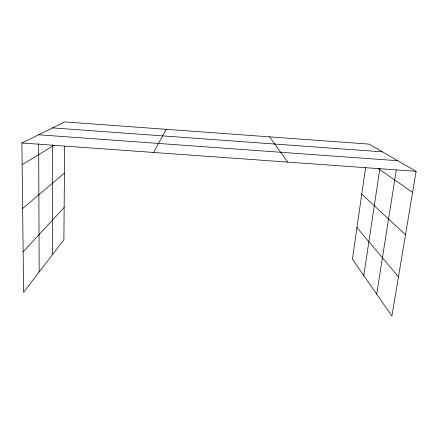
<?xml version="1.0" encoding="UTF-8"?>
<svg xmlns="http://www.w3.org/2000/svg" width="438" height="438" viewBox="0 0 438 438"><rect width="100%" height="100%" fill="white"/><g stroke="black" fill="none" stroke-linecap="round" stroke-linejoin="round"><path stroke-width="0.66" d="M52.325 254.834L52.582 144.803M64.616 146.199L63.893 239.739L23.597 292.305L21.9 143.007L64.802 121.912L368.971 144.107L416.1 171.313L391.911 316.088L352.409 259.143L365.637 167.283M363.781 275.54L379.921 168.312M376.68 294.133L396.291 170.021M153.672 152.473L166.183 129.309M23.137 251.85L64.145 207.448M22.645 208.488L64.408 173.141M22.146 164.677L54.307 145.098M38.643 134.778L397.759 160.73M21.9 143.007L416.1 171.313M52.62 127.901L382.396 151.86M378.082 168.499L412.591 192.304M361.777 194.1L405.5 234.763M356.954 227.596L398.47 276.821M269.594 136.859L287.689 162.093M38.675 143.659L39.174 271.993"/></g></svg>
